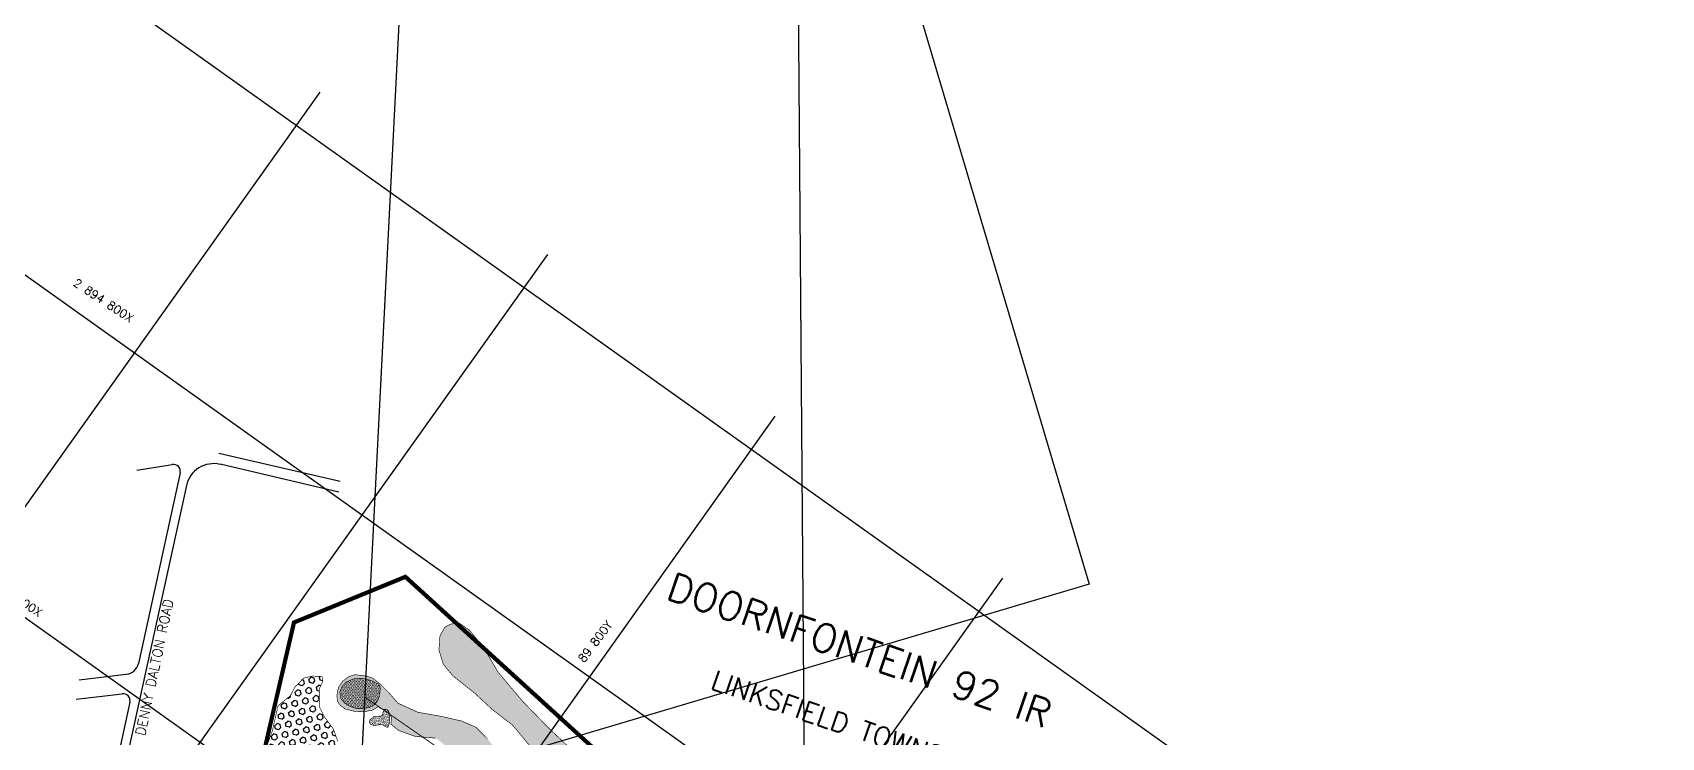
# Model space of a CAD drawing. Header units: millimetres. Extents: x -223 to 5526, y -1450 to 1963.
# Drawn here: x 2097 to 3264, y 600 to 1105 of the extents above; entities that cross this region are included whole.
import ezdxf

# ---------------------------------------------------------------- set-up
doc = ezdxf.new("R2010")
doc.units = ezdxf.units.MM
doc.header["$MEASUREMENT"] = 0
doc.layers.get('0').update_dxf_attribs({"linetype": 'CONTINUOUS'})
for name, color, linetype in [('Boundary', 5, 'CONTINUOUS'), ('bunkers', 40, 'CONTINUOUS'), ('greens', 93, 'CONTINUOUS'), ('LO-GRID', 252, 'CONTINUOUS'), ('Roadway', 15, 'CONTINUOUS'), ('Text', 5, 'CONTINUOUS'), ('TXT3', 3, 'CONTINUOUS'), ('TXT5', 5, 'CONTINUOUS'), ('Wooden area', 107, 'CONTINUOUS')]:
    doc.layers.add(name, color=color, linetype=linetype)
doc.styles.add('ROMANS', font='romans.shx')
picture_1 = doc.add_image_def('image1.jpg', size_in_pixel=(1678, 2338))
picture_2 = doc.add_image_def('image2.jpg', size_in_pixel=(1700, 2338))
picture_3 = doc.add_image_def('image4.jpg', size_in_pixel=(1700, 2338))
pattern_1 = [(42.69747, (1141.863, -258.257), (-2.642739, 2.864163), [2.25, -4.5]), (162.69747, (1141.863, -258.257), (-1.159068, -3.720761), [2.25, -4.5]), (102.69747, (1143.5166, -256.731), (-3.8018075, -0.856598), [2.25, -4.5])]

msp = doc.modelspace()

# ---------------------------------------------------------------- hatches: boundary and pattern name
at = {"layer": 'bunkers'}
h = msp.add_hatch(dxfattribs=at)
h.set_pattern_fill('AR-SAND', color=256, scale=0.45, angle=-2.3025, style=0)
h.set_pattern_definition([(35.19747, (-1465.80804, -154.08264), (0.00651124, 0.86750951), [0, -0.684, 0, -0.765, 0, -0.73125]), (5.19747, (-1465.808, -154.0826), (0.84677857, 1.2369443), [0, -0.369, 0, -0.6165, 0, -0.23625]), (325.19747, (-1466.3611, -154.0604), (1.40033472, -0.05375657), [0, -0.225, 0, -0.81, 0, -1.0575]), (315.19747, (-1466.3611, -154.0604), (1.36753243, 0.34028686), [0, -0.1125, 0, -0.531, 0, -0.6075])])
h.paths.add_polyline_path([(2353.2, 614.1), (2353, 616.6), (2352.2, 618.5), (2351.3, 619.7), (2349.5, 620), (2348, 617.4), (2347.9, 615.7), (2344.5, 614.8), (2341.6, 614.9), (2339.2, 612.7), (2338.5, 611.5), (2339.2, 609.6), (2342, 608.5), (2345.4, 609.1), (2347.4, 609.5), (2349.8, 608), (2351.3, 607.2), (2352.2, 607.7), (2352.9, 610.5)])
at = {"layer": 'greens'}
h = msp.add_hatch(dxfattribs=at)
h.set_pattern_fill('GRASS', color=256, scale=4.5, angle=-2.3025, style=0)
h.set_pattern_definition([(87.69747, (1141.863, -258.257), (-3.0515724, 3.3072505), [0.84375, -5.520211]), (42.69747, (1141.863, -258.257), (-3.051572, 3.30725), [0.84375, -3.65625]), (132.69747, (1141.863, -258.257), (-3.30725, -3.051572), [0.84375, -3.65625])])
h.paths.add_polyline_path([(2346.5, 638.1), (2341, 642.5), (2336.4, 644), (2328.3, 645), (2323.7, 643.5), (2319.4, 640.2), (2316.5, 636.1), (2315.3, 630.1), (2315.7, 626.1), (2317.5, 623.2), (2321.2, 620.5), (2328, 618.7), (2334.5, 618.4), (2341, 619.7), (2344.9, 622.1), (2347.5, 620.3), (2350, 620.2), (2351.8, 619.7), (2354.3, 614.6), (2354.1, 609.4), (2359.6, 605), (2371.4, 600.8), (2386.3, 599.5), (2397.8, 590.6), (2416, 565.3), (2430.6, 553.2), (2458.1, 533), (2456.4, 534.4), (2485.3, 515.9), (2498.9, 501.6), (2510.4, 491.1), (2520.3, 477.5), (2534.4, 474.2), (2546.9, 467.7), (2556.2, 459.2), (2566.6, 456.9), (2574, 459.8), (2574.8, 468), (2573.2, 472.6), (2567.9, 477.4), (2559.1, 486), (2552.6, 494.5), (2548.8, 503.7), (2539.6, 513.2), (2525.8, 522.9), (2506.5, 531.9), (2489.6, 542.7), (2469.6, 556.7), (2451.4, 570.2), (2435.1, 584.6), (2423.3, 598.8), (2415, 607.3), (2404.6, 611.8), (2389.7, 615.2), (2373.3, 618.1), (2359, 624.6), (2352.9, 631.7)])
h = msp.add_hatch(dxfattribs=at)
h.set_pattern_fill('DOTS', color=256, scale=18, angle=-2.3025, style=0)
h.set_pattern_definition([(357.69747, (-1465.808, -154.0826), (0.60724377, 1.10149274), [0, -1.125])])
h.paths.add_polyline_path([(2333.5, 642.4), (2328.2, 642.4), (2321.7, 639.6), (2318.8, 636.1), (2317.4, 632.5), (2318.1, 627.9), (2320.8, 624.8), (2324.4, 622.4), (2329.7, 620.6), (2335.2, 620.8), (2340.8, 622.3), (2344.3, 625.7), (2345.8, 629.5), (2346.4, 634.7), (2346.2, 636.9), (2345.1, 638.1), (2340.1, 640.8)])
at = {"layer": 'Wooden area'}
h = msp.add_hatch(dxfattribs=at)
h.set_pattern_fill('HEX', color=256, scale=18, angle=42.6975, style=0)
h.set_pattern_definition(pattern_1)
h.paths.add_polyline_path([(2726.7, 222.9), (2727.8, 258.8), (2768, 314.1), (2769.5, 319), (2774.3, 336.4), (2780.5, 348.8), (2783.5, 354.1), (2789.1, 367.2), (2794.8, 390), (2799.2, 408.9), (2729.5, 457.1), (2714.8, 467), (2628.7, 504.4), (2626.7, 500.8), (2613, 502.2), (2589.5, 515.1), (2566.1, 528.9), (2543.5, 544.4), (2520, 558.2), (2491.9, 583.3), (2467.1, 606.6), (2448.1, 626.2), (2430.9, 646.6), (2420.5, 664.2), (2410.4, 676.8), (2402.7, 682.1), (2396.7, 681.2), (2392.6, 679), (2389.1, 672.7), (2388.4, 662.6), (2391.6, 652.3), (2398.5, 644.1), (2414.2, 631.6), (2426.4, 620.2), (2441.2, 608.8), (2456.7, 590.1), (2474.1, 573.1), (2491.5, 555.8), (2507.2, 541.8), (2525.9, 530.6), (2528, 531.6), (2542.3, 521.8), (2566, 508.1), (2591.4, 490.8), (2605.3, 480.4), (2613.2, 470.5), (2620, 456.9), (2626.3, 446.1), (2634.9, 438.5), (2648.6, 438.2), (2664.8, 438.5), (2673.3, 435.3), (2679.7, 432), (2687, 419.3), (2696.8, 410.5), (2706.5, 408.2), (2718.2, 413.5), (2733.5, 417.6), (2746.2, 421), (2756.8, 418.4), (2768.8, 409), (2769.8, 391.9), (2767.6, 379.6), (2757, 351), (2749.2, 330.5), (2747.5, 305.3), (2740.8, 293.6), (2720.5, 278), (2705, 268.5), (2700.9, 261), (2700.4, 240), (2696.8, 227.6), (2668.7, 217.8), (2645.5, 214.5), (2634.6, 207.1), (2625.7, 198.5), (2612.5, 191.2), (2595.3, 191.9), (2581.2, 191.3), (2573.3, 188.1), (2563.4, 184.6), (2560.1, 179.2), (2559.8, 173.8), (2564.8, 169.7), (2570.5, 166.7), (2581.2, 170.2), (2600.8, 172.1), (2620, 173.7), (2629.5, 176.5), (2714.9, 211.7), (2722.5, 216.8)])
h = msp.add_hatch(dxfattribs=at)
h.set_pattern_fill('HEX', color=256, scale=18, angle=42.6975, style=0)
h.set_pattern_definition(pattern_1)
h.paths.add_polyline_path([(2304.7, 643.7), (2297.9, 644), (2291.6, 642.5), (2285.1, 636), (2282, 629.9), (2273.2, 622.8), (2269.1, 604.8), (2260.1, 579.7), (2254.6, 556.6), (2250.6, 542), (2253.2, 534), (2262.8, 533.6), (2266.4, 537.4), (2269.1, 549.8), (2276, 564.8), (2284.8, 571.9), (2299, 573), (2307.8, 577.7), (2314.3, 584.9), (2315.9, 597.3), (2312.9, 605.9), (2306.4, 614.7), (2302.7, 622.2), (2302.7, 634.7), (2305.2, 640.3)])

# ---------------------------------------------------------------- linework, layer by layer
at = {"layer": 'Boundary', "const_width": 3, "flags": 128}
msp.add_lwpolyline([(1648.9, -126.1), (1707.5, -124.1), (1968.2, -260.8), (2041.7, 19.3), (2051.2, 10.9), (2152.6, 113.8), (2725.2, 176.8), (2727.8, 258.8), (2826.5, 394.4), (2803.4, 428.6), (2565.5, 531.8), (2364.4, 715.1), (2284.6, 682.4), (2258.3, 569), (2164.3, 556.8), (2141.7, 450.7), (1356.9, 497.9)], dxfattribs=at)
at = {"layer": 'bunkers', "const_width": 0.45, "flags": 128}
msp.add_lwpolyline([(2349.5, 620), (2348, 617.4), (2347.9, 615.7), (2344.5, 614.8), (2341.6, 614.9), (2339.2, 612.7), (2338.5, 611.5), (2339.2, 609.6), (2342, 608.5), (2345.4, 609.1), (2347.4, 609.5), (2349.8, 608), (2351.3, 607.2), (2352.2, 607.7), (2352.9, 610.5), (2353.2, 614.1), (2353, 616.6), (2352.2, 618.5), (2351.3, 619.7)], close=True, dxfattribs=at)
at = {"layer": 'greens', "const_width": 0.45, "flags": 128}
msp.add_lwpolyline([(2423.3, 598.8), (2415, 607.3), (2404.6, 611.8), (2389.7, 615.2), (2373.3, 618.1), (2359, 624.6), (2352.9, 631.7), (2346.5, 638.1), (2341, 642.5), (2336.4, 644), (2328.3, 645), (2323.7, 643.5), (2319.4, 640.2), (2316.5, 636.1), (2315.3, 630.1), (2315.7, 626.1), (2317.5, 623.2), (2321.2, 620.5), (2328, 618.7), (2334.5, 618.4), (2341, 619.7), (2344.9, 622.1), (2347.5, 620.3), (2350, 620.2), (2351.8, 619.7), (2354.3, 614.6), (2354.1, 609.4), (2359.6, 605), (2371.4, 600.8), (2386.3, 599.5)], dxfattribs=at)
msp.add_lwpolyline([(2345.1, 638.1), (2340.1, 640.8), (2333.5, 642.4), (2328.2, 642.4), (2321.7, 639.6), (2318.8, 636.1), (2317.4, 632.5), (2318.1, 627.9), (2320.8, 624.8), (2324.4, 622.4), (2329.7, 620.6), (2335.2, 620.8), (2340.8, 622.3), (2344.3, 625.7), (2345.8, 629.5), (2346.4, 634.7), (2346.2, 636.9)], close=True, dxfattribs=at)
at = {"layer": 'LO-GRID'}
for p, q in [((1308.9, 1734.7), (3263.8, 342.4)), ((1192.9, 1571.8), (3147.8, 179.5)), ((1076.9, 1408.9), (3031.8, 16.6)), ((2303.2, 1062.2), (1362.1, -259.3)), ((2466.1, 946.1), (1646.5, -204.7)), ((2629, 830.1), (1916.1, -170.9)), ((2791.9, 714.1), (1498.9, -1101.5))]:
    msp.add_line(p, q, dxfattribs=at)
at = {"layer": 'Roadway'}
for p, q in [((2172.1, 791.6), (2197.4, 795.6)), ((2317.6, 783.3), (2230.8, 803.5)), ((2316.7, 775.8), (2231.7, 795.7)), ((2203.1, 789.6), (2173.2, 653.1)), ((2207.6, 780.5), (2149.1, 513.8)), ((2130.8, 641.4), (2164.5, 645.3)), ((2128.7, 627.5), (2161.6, 631.3)), ((2167.1, 625.3), (2143.6, 518.3))]:
    msp.add_line(p, q, dxfattribs=at)
for centre, radius, start, end in [((2198.2, 790.7), 5, 347.6366, 99.0981), ((2227.1, 776.2), 20, 76.8633, 167.6366), ((2163.4, 655.2), 10, 276.6007, 347.6366), ((2162.2, 626.4), 5, 347.6366, 96.6007)]:
    msp.add_arc(centre, radius, start, end, dxfattribs=at)
at = {"layer": 'Text', "const_width": 0.63, "flags": 128}
msp.add_lwpolyline([(2335.1, 629.2), (2586, 455.1)], dxfattribs=at)
at = {"layer": 'Wooden area', "const_width": 0.45, "flags": 128}
for points in [[(2491.9, 583.3), (2467.1, 606.6), (2448.1, 626.2), (2430.9, 646.6), (2420.5, 664.2), (2410.4, 676.8), (2402.7, 682.1), (2396.7, 681.2), (2392.6, 679), (2389.1, 672.7), (2388.4, 662.6), (2391.6, 652.3), (2398.5, 644.1), (2414.2, 631.6), (2426.4, 620.2), (2441.2, 608.8), (2456.7, 590.1)], [(2315.9, 597.3), (2312.9, 605.9), (2306.4, 614.7), (2302.7, 622.2), (2302.7, 634.7), (2305.2, 640.3), (2304.7, 643.7), (2297.9, 644), (2291.6, 642.5), (2285.1, 636), (2282, 629.9), (2273.2, 622.8), (2269.1, 604.8), (2260.1, 579.7)]]:
    msp.add_lwpolyline(points, dxfattribs=at)

# ---------------------------------------------------------------- texts
at = {"layer": 'Roadway', "insert": (2170.9, 602.3), "char_height": 7, "width": 131.09, "attachment_point": 1, "rotation": 78.0757, "style": 'ROMANS'}
msp.add_mtext('DENNY DALTON ROAD', dxfattribs=at)
at = {"layer": 'TXT3', "style": 'ROMANS'}
for s, rotation, p in [('2 894 800X', 326.44, (2126, 924.2)), ('2 894 600X', 326.44, (2060.6, 713.4)), ('89 800Y', 53.0702, (2492.4, 653.2))]:
    msp.add_text(s, height=6, rotation=rotation, dxfattribs=at).set_placement(p)
at = {"layer": 'TXT5', "style": 'ROMANS'}
for s, height, p in [('DOORNFONTEIN 92 IR', 20, (2550.1, 699.7)), ('LINKSFIELD TOWNSHIP', 14, (2582, 635.3))]:
    msp.add_text(s, height=height, rotation=341.1581, dxfattribs=at).set_placement(p)

# ---------------------------------------------------------------- pictures from other files: only their frames are drawn
image = msp.add_image(picture_3, insert=(2501.7, 1896.4), size_in_units=(900, 1237.8), rotation=-163.4606)
image.dxf.flags = 7
image = msp.add_image(picture_1, insert=(1151.7, 1628.3), size_in_units=(1069.5, 1490.2), rotation=-89.5622)
image.dxf.flags = 7
image = msp.add_image(picture_2, insert=(2317.2, 273), size_in_units=(1088.4, 1496.9), rotation=87.1013)
image.dxf.flags = 7

doc.saveas('drawing.dxf')
